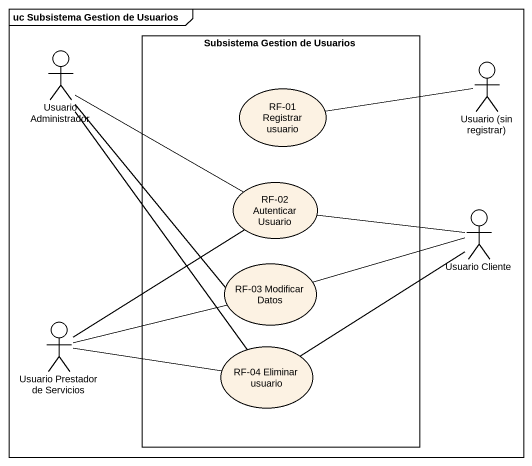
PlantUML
@startuml
mainframe uc Subsistema Gestion de Usuarios
rectangle "Subsistema Gestion de Usuarios" as Subsistema_Gestion_de {
  usecase "RF-01 Registrar usuario" as RF_01_Registrar_usuario
  usecase "RF-02 Autenticar Usuario" as RF_02_Autenticar_Usuario
  usecase "RF-03 Modificar Datos" as RF_03_Modificar_Datos
  usecase "RF-04 Eliminar usuario" as RF_04_Eliminar_usuario
}
actor "Usuario Administrador" as Usuario_Administrador
actor "Usuario (sin registrar)" as Usuario_sin_registrar
actor "Usuario Cliente" as Usuario_Cliente
actor "Usuario Prestador de Servicios" as Usuario_Prestador_de
Usuario_Administrador -right- RF_02_Autenticar_Usuario
Usuario_Administrador -- RF_03_Modificar_Datos
Usuario_Administrador -- RF_04_Eliminar_usuario
Usuario_sin_registrar -left- RF_01_Registrar_usuario
Usuario_Cliente -left- RF_02_Autenticar_Usuario
Usuario_Cliente -left- RF_03_Modificar_Datos
Usuario_Cliente -- RF_04_Eliminar_usuario
Usuario_Prestador_de -up- RF_02_Autenticar_Usuario
Usuario_Prestador_de -right- RF_03_Modificar_Datos
Usuario_Prestador_de -right- RF_04_Eliminar_usuario
@enduml
